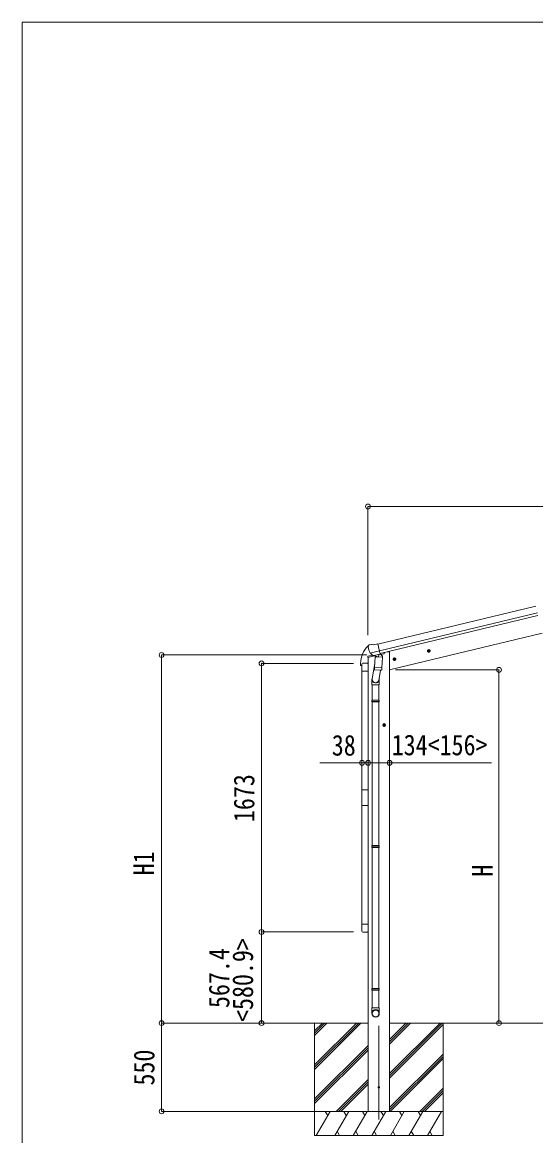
# Model space of a CAD drawing. Units: millimetres at full size, sheet at 1:30. Extents: x -8385 to 8479, y -5853 to 5787.
# Drawn here: x -8385 to -5187, y -1148 to 5787 of the extents above; entities that cross this region are included whole.
import ezdxf
from ezdxf.enums import TextEntityAlignment as Align

# ---------------------------------------------------------------- set-up
doc = ezdxf.new("R2010")
doc.units = ezdxf.units.MM
doc.header["$LTSCALE"] = 30
doc.header["$PDMODE"] = 32
doc.header["$PDSIZE"] = 30
for name, color, linetype, lineweight in [('0-0_0', 7, 'Continuous', 9), ('0-1_本体', 4, 'Continuous', 9), ('0-2_部品', 7, 'Continuous', 9), ('0-8_PARTS2', 2, 'Continuous', 9), ('0-A_寸法', 6, 'Continuous', 9), ('1-1_GLASS', 4, 'Continuous', 9), ('1-2_GLASS_SEAL', 7, 'Continuous', 9), ('1-A', 6, 'Continuous', 9), ('F-0_240', 7, 'Continuous', 9)]:
    doc.layers.add(name, color=color, linetype=linetype, lineweight=lineweight)
doc.styles.add('ＭＳ ゴシック', font='')
doc.styles.get('ＭＳ ゴシック').set_extended_font_data('MS Gothic')

msp = doc.modelspace()

# ---------------------------------------------------------------- linework, layer by layer
at = {"layer": '0-0_0'}
for p, q in [((-6231.83, -446.38), (-6744.05, -446.39)), ((-6564.83, -446.38), (-6564.83, -1146.38)), ((-6564.83, -707.11), (-6304.1, -446.38)), ((-6564.83, -721.25), (-6289.96, -446.38)), ((-6564.83, -735.39), (-6275.81, -446.38)), ((-6564.83, -523.26), (-6487.95, -446.38)), ((-6564.83, -509.12), (-6502.09, -446.38)), ((-6564.83, -494.98), (-6516.23, -446.38)), ((-6097.83, -760.61), (-5783.6, -446.38)), ((-6097.83, -774.75), (-5769.46, -446.38)), ((-6097.83, -576.76), (-5967.45, -446.38)), ((-6097.83, -562.62), (-5981.59, -446.38)), ((-6097.83, -548.48), (-5995.73, -446.38)), ((-6097.83, -446.38), (-975.01, -446.38)), ((-6097.83, -788.89), (-5764.83, -455.9)), ((-5764.83, -446.38), (-5764.83, -1146.38)), ((-6564.83, -919.24), (-6231.83, -586.24)), ((-6564.83, -933.38), (-6231.83, -600.39)), ((-6564.83, -947.53), (-6231.83, -614.53)), ((-6097.83, -972.74), (-5764.83, -639.74)), ((-6097.83, -986.88), (-5764.83, -653.89)), ((-6093.18, -996.38), (-5764.83, -668.03)), ((-6429.84, -996.38), (-6231.83, -798.37)), ((-6415.69, -996.38), (-6231.83, -812.52)), ((-6401.55, -996.38), (-6231.83, -826.66)), ((-5909.34, -996.38), (-5764.83, -851.87)), ((-5895.19, -996.38), (-5764.83, -866.02)), ((-5881.05, -996.38), (-5764.83, -880.16)), ((-5764.83, -996.38), (-6564.83, -996.38)), ((-6554.54, -1146.38), (-6467.94, -996.38)), ((-6482.94, -1022.36), (-6497.94, -996.38)), ((-6439.07, -1146.38), (-6352.47, -996.38)), ((-6367.47, -1022.37), (-6382.47, -996.38)), ((-6323.6, -1146.38), (-6237, -996.38)), ((-6252, -1022.36), (-6267, -996.38)), ((-6097.83, -996.38), (-6231.83, -996.38)), ((-6208.13, -1146.38), (-6121.53, -996.38)), ((-6136.53, -1022.36), (-6151.53, -996.38)), ((-6092.66, -1146.38), (-6006.06, -996.38)), ((-6021.06, -1022.36), (-6036.06, -996.38)), ((-5977.19, -1146.38), (-5890.59, -996.38)), ((-5920.59, -996.38), (-5905.59, -1022.36)), ((-5861.72, -1146.38), (-5775.12, -996.38)), ((-6564.83, -1146.38), (-5764.83, -1146.38)), ((-6424.07, -1120.4), (-6409.07, -1146.38)), ((-6308.6, -1120.4), (-6293.6, -1146.38)), ((-6193.13, -1120.4), (-6178.13, -1146.38)), ((-6077.66, -1120.4), (-6062.66, -1146.38)), ((-5962.19, -1120.4), (-5947.19, -1146.38)), ((-5846.72, -1120.4), (-5831.72, -1146.38))]:
    msp.add_line(p, q, dxfattribs=at)
at = {"layer": '0-1_本体'}
for p, q in [((-5187.38, 2149.99), (-6170.62, 1913.94)), ((-5177.3, 2108.02), (-6160.54, 1871.96)), ((-5173.37, 2091.65), (-6156.62, 1855.62)), ((-6097.83, 1753.5), (-5146.99, 1981.77)), ((-6231.83, 1830.34), (-6231.83, -996.38)), ((-6097.83, 1866.62), (-6110.7, 1866.62)), ((-6097.83, 1866.62), (-6097.83, -996.38))]:
    msp.add_line(p, q, dxfattribs=at)
at = {"layer": '0-2_部品'}
for p, q in [((-6232.07, 1897.97), (-6231.79, 1896.82)), ((-6227.85, 1906.54), (-6231.71, 1900.25)), ((-6224.76, 1908.79), (-6211.57, 1911.96)), ((-6197.01, 1909.28), (-6210.27, 1911.98)), ((-6197.01, 1909.28), (-6171.08, 1915.51)), ((-6155.93, 1852.39), (-6171.08, 1915.51)), ((-5843.15, 1873.72), (-5862.6, 1869.05)), ((-5860.17, 1869.63), (-5858.04, 1876.83)), ((-5850.54, 1861.66), (-5855.21, 1881.11)), ((-5845.57, 1873.13), (-5847.71, 1865.94)), ((-6234.1, 1829.75), (-6191.17, 1840.05)), ((-6234.1, 1836.64), (-6234.1, 1829.75)), ((-6204.86, 1846.02), (-6231.8, 1839.55)), ((-6218.29, 1858.24), (-6217.7, 1857.39)), ((-6218.02, 1857.66), (-6160.51, 1871.47)), ((-6217.7, 1857.39), (-6217.54, 1857.24)), ((-6201.16, 1842.75), (-6217.54, 1857.24)), ((-6198.46, 1842.18), (-6190.94, 1843.99)), ((-6194.25, 1842.43), (-6194.3, 1841.69)), ((-6193.55, 1840.65), (-6167.73, 1834.21)), ((-6186.63, 1835.3), (-6191.3, 1768.46)), ((-6190.66, 1843.96), (-6190.94, 1843.99)), ((-6165.89, 1849.91), (-6190.66, 1843.96)), ((-6140.94, 1832.1), (-6186.63, 1835.3)), ((-6184.85, 1838.48), (-6185.08, 1835.19)), ((-6165.34, 1849.64), (-6166.36, 1835.04)), ((-6165.65, 1850.06), (-6165.89, 1849.91)), ((-6165.65, 1850.06), (-6155.93, 1852.39)), ((-6156.3, 1853.94), (-6155.36, 1853.87)), ((-6155.36, 1853.87), (-6142.04, 1838.56)), ((-6151.6, 1849.55), (-6133.38, 1853.93)), ((-6145.62, 1765.27), (-6140.94, 1832.1)), ((-6142.04, 1838.56), (-6142.49, 1832.21)), ((-6129.54, 1862.05), (-6129.54, 1858.79)), ((-6057.07, 1822.36), (-6076.52, 1817.69)), ((-6074.09, 1818.27), (-6071.96, 1825.47)), ((-6068.93, 1812.83), (-6074.09, 1818.27)), ((-6064.46, 1810.3), (-6069.13, 1829.75)), ((-6061.63, 1814.58), (-6068.93, 1812.83)), ((-6059.5, 1821.78), (-6061.63, 1814.58)), ((-5855, 1864.19), (-5860.17, 1869.63)), ((-5847.71, 1865.94), (-5855, 1864.19)), ((-6189.57, 1793.23), (-6205.48, 1697.06)), ((-6192.16, 1756), (-6191.29, 1768.46)), ((-6191.77, 1754.64), (-6191.77, 1754.64)), ((-6145.62, 1765.27), (-6191.3, 1768.46)), ((-6190.32, 1753.86), (-6148.62, 1750.94)), ((-6154.05, 1751.32), (-6164.78, 1687.74)), ((-6145.63, 1765.27), (-6146.52, 1752.57)), ((-6161.64, 1694.55), (-6161.64, 1659.9)), ((-6205.64, 1659.9), (-6205.64, 1565.9)), ((-6163.64, 1659.9), (-6163.64, 1565.9)), ((-6207.64, 1563.9), (-6206.64, 1565.9)), ((-6207.64, 1563.9), (-6207.64, 1555.9)), ((-6161.64, 1563.9), (-6207.64, 1563.9)), ((-6207.64, 1555.9), (-6206.64, 1553.9)), ((-6161.64, 1555.9), (-6207.64, 1555.9)), ((-6162.64, 1565.9), (-6206.64, 1565.9)), ((-6162.64, 1553.9), (-6206.64, 1553.9)), ((-6205.64, 1553.9), (-6205.64, 659.56)), ((-6163.64, 1553.9), (-6163.64, 659.56)), ((-6161.64, 1563.9), (-6162.64, 1565.9)), ((-6161.64, 1555.9), (-6162.64, 1553.9)), ((-6161.64, 1563.9), (-6161.64, 1555.9)), ((-6121.43, 1410.11), (-6141.43, 1410.11)), ((-6138.93, 1410.11), (-6135.18, 1416.61)), ((-6135.18, 1403.61), (-6138.93, 1410.11)), ((-6127.67, 1403.61), (-6135.18, 1403.61)), ((-6131.43, 1400.11), (-6131.43, 1420.11)), ((-6123.92, 1410.11), (-6127.67, 1403.61)), ((-6207.64, 657.56), (-6206.64, 659.56)), ((-6207.64, 657.56), (-6207.64, 649.56)), ((-6161.64, 657.56), (-6207.64, 657.56)), ((-6207.64, 649.56), (-6206.64, 647.56)), ((-6161.64, 649.56), (-6207.64, 649.56)), ((-6162.64, 659.56), (-6206.64, 659.56)), ((-6162.64, 647.56), (-6206.64, 647.56)), ((-6205.64, 647.56), (-6205.64, -230.48)), ((-6163.64, 647.56), (-6163.64, -230.48)), ((-6161.64, 657.56), (-6162.64, 659.56)), ((-6161.64, 649.56), (-6162.64, 647.56)), ((-6161.64, 657.56), (-6161.64, 649.56)), ((-6207.64, -232.48), (-6206.64, -230.48)), ((-6207.64, -232.48), (-6207.64, -240.48)), ((-6161.64, -232.48), (-6207.64, -232.48)), ((-6207.64, -240.48), (-6206.64, -242.48)), ((-6161.64, -240.48), (-6207.64, -240.48)), ((-6162.64, -230.48), (-6206.64, -230.48)), ((-6162.64, -242.48), (-6206.64, -242.48)), ((-6205.64, -242.48), (-6205.64, -352.48)), ((-6163.64, -242.48), (-6163.64, -352.48)), ((-6161.64, -232.48), (-6162.64, -230.48)), ((-6161.64, -240.48), (-6162.64, -242.48)), ((-6161.64, -232.48), (-6161.64, -240.48)), ((-6161.64, -352.48), (-6207.64, -352.48)), ((-6207.64, -386.62), (-6207.64, -352.48)), ((-6161.64, -386.62), (-6161.64, -352.48))]:
    msp.add_line(p, q, dxfattribs=at)
for points in [[(-5858.04, 1876.83), (-5850.74, 1878.58), (-5845.57, 1873.13)], [(-6197.62, 1842.29), (-6196.09, 1842.65), (-6159.39, 1851.47), (-6157.86, 1851.83)], [(-6071.96, 1825.47), (-6064.66, 1827.22), (-6059.5, 1821.78)], [(-6161.64, 1659.9), (-6207.64, 1659.9), (-6207.64, 1694.25)], [(-6135.18, 1416.61), (-6127.67, 1416.61), (-6123.92, 1410.11)]]:
    msp.add_lwpolyline(points, dxfattribs=at)
for centre, radius in [((-5852.87, 1871.38), 8.5), ((-5852.87, 1871.38), 7.7), ((-5852.87, 1871.38), 6.5), ((-6066.79, 1820.02), 8.5), ((-6066.79, 1820.02), 7.7), ((-6066.79, 1820.02), 6.5), ((-6131.43, 1410.11), 8.5), ((-6131.43, 1410.11), 7.7), ((-6131.43, 1410.11), 6.5)]:
    msp.add_circle(centre, radius, dxfattribs=at)
at = {"layer": '0-2_部品', "color": 4}
msp.add_circle((-6164.63, -846.38), 5, dxfattribs=at)
at = {"layer": '0-2_部品'}
for centre, radius, start, end in [((-6034.99, 1944.07), 202.4, 193.5, 205.09125), ((-6223.59, 1903.93), 5, 103.5, 148.5), ((-6210.87, 1909.04), 3, 78.5, 103.5), ((-6231.1, 1836.64), 3, 103.5, 180), ((-6197.74, 1842.77), 0.5, 248.23754, 283.5), ((-6194.75, 1842.46), 0.5, 356, 103.5), ((-6193.31, 1841.62), 1, 176, 256), ((-6167.38, 1835.18), 1.03, 250.03897, 351.96569), ((-6164.74, 1849.56), 0.604, 100.59842, 172.20595), ((-6157.97, 1852.32), 0.5, 283.5, 318.76246), ((-6134.54, 1858.79), 5, 283.5, 0), ((-6190.22, 1755.82), 1.95, 175.04017, 217.47766), ((-6190.18, 1755.85), 2, 217.40962, 266), ((-6148.48, 1752.94), 2, 266, 349.46843), ((-6177.64, 1694.25), 30, 177.45142, 180)]:
    msp.add_arc(centre, radius, start, end, dxfattribs=at)
for centre, major_axis, ratio, start_param, end_param in [((-6229.15, 1898.68), (-1.57, -2.57), 0.99628, 4.712389, 5.4996506), ((-6199.18, 1845), (-0.73, -2.92), 0.997631, 5.8041905, 6.6006116), ((-6199.12, 1845.23), (2.63, 3.16), 0.650902, 4.0958226, 4.1686332), ((-6199.15, 1845.11), (-0.73, -2.92), 0.997631, 0.3902369, 0.4789948), ((-6184.64, 1694.55), (23, 0), 0.996195, 2.5560258, 6.5663028), ((-6184.64, 1694.55), (21, 0), 0.996195, 2.9349147, 5.9512394), ((-6184.64, -384.88), (-23, 0), 0.996195, 3.1415927, 6.2831853), ((-6184.64, -386.62), (-23, 0), 0.996195, 3.1415927, 6.2831853), ((-6184.64, -386.62), (0, -23.43), 0.981806, 4.712389, 7.8539816)]:
    msp.add_ellipse(centre, major_axis=major_axis, ratio=ratio, start_param=start_param, end_param=end_param, dxfattribs=at)
msp.add_ellipse((-6184.64, -386.62), major_axis=(21, 0), ratio=0.996195, dxfattribs=at)
at = {"layer": '0-8_PARTS2'}
msp.add_line((-6164.63, -1047.32), (-6164.63, -463.37), dxfattribs=at)
at = {"layer": '0-A_寸法'}
for p, q in [((-6232.13, 2771.15), (-6232.13, 1968.81)), ((-6232.13, 2771.15), (-840.11, 2771.15)), ((-7517.91, 1846.32), (-6239.08, 1846.32)), ((-7517.91, -446.39), (-7517.91, 1846.32)), ((-6895.4, 1793.98), (-6895.4, 120.98)), ((-5416.21, 1753.6), (-6061.34, 1753.6)), ((-5416.21, -446.39), (-5416.21, 1753.6)), ((-7517.91, -446.39), (-6568.89, -446.39)), ((-7517.91, -446.39), (-6571.64, -446.39)), ((-7517.91, -446.39), (-7517.91, -996.38)), ((-5416.21, -446.39), (-5728.78, -446.39)), ((-7517.91, -996.38), (-6569.92, -996.38))]:
    msp.add_line(p, q, dxfattribs=at)
msp.add_lwpolyline([(-5463.02, 1174.87), (-6097.63, 1174.87), (-6231.63, 1174.87)], dxfattribs=at)
for p in [(-6232.13, 2771.15), (-7517.91, 1846.32), (-5416.21, 1753.6), (-6097.63, 1174.87), (-7517.91, -446.39), (-5416.21, -446.39), (-7517.91, -996.38)]:
    msp.add_point(p, dxfattribs=at)
at = {"layer": '1-1_GLASS'}
for p, q in [((-6269.55, 1745.58), (-6269.55, 1006.58)), ((-6231.55, 1745.58), (-6231.55, 1006.58)), ((-6269.55, 908.58), (-6269.55, 169.58)), ((-6231.55, 169.58), (-6231.55, 908.58))]:
    msp.add_line(p, q, dxfattribs=at)
at = {"layer": '1-2_GLASS_SEAL'}
for p, q in [((-6278.06, 1794.07), (-6278.06, 1782.31)), ((-6277.56, 1781.81), (-6271.29, 1781.81)), ((-6270.79, 1789.08), (-6270.79, 1782.31)), ((-6270.55, 1745.58), (-6270.55, 1789.28)), ((-6230.55, 1745.58), (-6270.55, 1745.58)), ((-6265.05, 1794.78), (-6236.05, 1794.78)), ((-6264.79, 1795.08), (-6231.55, 1795.08)), ((-6230.55, 1789.28), (-6230.55, 1745.58)), ((-6270.55, 169.58), (-6270.55, 125.88)), ((-6230.55, 169.58), (-6270.55, 169.58)), ((-6230.55, 125.88), (-6230.55, 169.58)), ((-6265.05, 120.38), (-6236.05, 120.38))]:
    msp.add_line(p, q, dxfattribs=at)
msp.add_lwpolyline([(-6270.55, 1006.58), (-6230.55, 1006.58), (-6230.55, 908.58), (-6270.55, 908.58)], close=True, dxfattribs=at)
for centre, radius, start, end in [((-6125.8, 1794.07), 152.26, 135.14293, 180), ((-6229.31, 1896.09), 6.95, 95.39711, 129.45641), ((-6277.56, 1782.31), 0.5, 180, 270), ((-6271.29, 1782.31), 0.5, 270, 0), ((-6264.79, 1789.08), 6, 90, 180), ((-6265.05, 1789.28), 5.5, 90, 180), ((-6236.05, 1789.28), 5.5, 0, 90), ((-6265.05, 125.88), 5.5, 180, 270), ((-6236.05, 125.88), 5.5, 270, 0)]:
    msp.add_arc(centre, radius, start, end, dxfattribs=at)
at = {"layer": '1-A'}
for p, q in [((-6895.4, 1793.98), (-6321.87, 1793.98)), ((-6231.63, 1174.87), (-6531.63, 1174.87)), ((-6231.63, 1174.87), (-6269.65, 1174.87)), ((-6895.4, 120.98), (-6321.87, 120.98)), ((-6895.4, -446.39), (-6895.4, 120.98)), ((-6895.4, -446.39), (-6321.87, -446.39))]:
    msp.add_line(p, q, dxfattribs=at)
for p in [(-6895.4, 1793.98), (-6269.65, 1174.87), (-6231.63, 1174.87), (-6895.4, 120.98), (-6895.4, -446.39)]:
    msp.add_point(p, dxfattribs=at)
at = {"layer": 'F-0_240', "color": 5}
for q in [(-8385.45, -5852.66), (8054.55, 5787.34)]:
    msp.add_line((-8385.45, 5787.34), q, dxfattribs=at)

# ---------------------------------------------------------------- texts
at = {"layer": '0-A_寸法', "color": 7, "style": 'ＭＳ ゴシック', "width": 0.85}
msp.add_text('134<156>', height=129, dxfattribs=at).set_placement((-6084.33, 1182.87), align=Align.BOTTOM_LEFT)
for s, p in [('H1', (-7525.91, 473.97)), ('H', (-5416.21, 465.61)), ('550', (-7523.91, -835.38))]:
    msp.add_text(s, height=129, rotation=90, dxfattribs=at).set_placement(p, align=Align.BOTTOM_LEFT)
at = {"layer": '1-A', "color": 7, "style": 'ＭＳ ゴシック', "width": 0.85}
msp.add_text('38', height=129, dxfattribs=at).set_placement((-6457.63, 1180.87), align=Align.BOTTOM_LEFT)
for s, p in [('1673', (-6901.4, 805.48)), ('<580.9>', (-6909.28, -439.6)), ('567.4', (-7056.86, -352.7))]:
    msp.add_text(s, height=129, rotation=90, dxfattribs=at).set_placement(p, align=Align.BOTTOM_LEFT)

doc.saveas('drawing.dxf')
